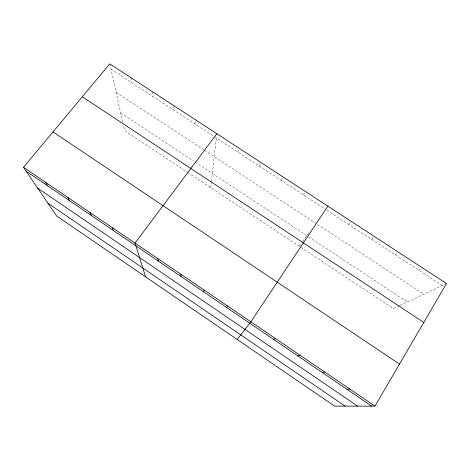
<?xml version="1.0" encoding="UTF-8"?>
<svg xmlns="http://www.w3.org/2000/svg" width="470" height="470" viewBox="0 0 470 470"><rect width="100%" height="100%" fill="white"/><g stroke="black" fill="none" stroke-linecap="round" stroke-linejoin="round"><path stroke-width="0.35" stroke-dasharray="2.35 1.76" d="M194.98 124.015L195.126 119.55M210.713 187.647L211.359 181.955M211.441 181.244L216.523 136.559M237.896 152.045L238.725 147.997M259.581 166.21L260.762 162.373M281.424 180.474L282.958 176.849M303.42 194.839L305.318 191.437M299.314 246.286L302.228 242.179M302.645 241.592L309.765 231.575M348.57 224.325L351.213 221.376M371.735 239.459L374.76 236.745M395.07 254.699L398.495 252.226M418.582 270.056L422.407 267.824M399.306 305.712L393.331 308.52L189.122 173.354M399.97 305.4L446.5 283.545M110.932 69.119L213.921 136.382M214.532 136.782L324.976 208.921M326.785 210.102L442.27 285.531M116.078 92.261L203.992 149.965M204.591 150.365L315.658 223.274M317.485 224.472L423.752 294.226M120.696 113L193.781 161.192M194.98 161.98L306.816 235.723M308.62 236.915L407.279 301.969M188.523 172.954L124.626 130.66L123.528 125.719M109.763 63.861L122.74 122.182M130.877 77.632L131.723 82.697M152.139 91.509L152.662 96.373M173.553 105.48L173.747 110.144"/><path stroke-width="0.7" d="M203.698 291.905L204.004 289.966M226.652 307.509L227.345 305.829M374.978 406.139L446.5 283.545L109.763 63.861L23.5 167.326L56.617 215.988L334.611 406.103L374.978 406.139L23.5 167.326M327.837 206.13L250.868 321.815L237.215 339.499M216.846 133.721L135.031 243.108L145.559 276.818M273.781 339.552L275.291 338.406M297.98 356.002L299.913 355.138M322.367 372.581L324.735 372.005M346.954 389.295L349.751 389.001M82.321 96.773L423.793 322.461M53.01 131.929L399.494 364.115M26.132 171.192L371.729 406.139M37.665 188.141L357.588 406.127M47.928 203.222L345.103 406.115M45.473 182.254L47.758 185.897M67.615 197.294L69.542 200.702M89.917 212.452L91.491 215.624M112.389 227.721L113.599 230.653M157.85 258.606L158.314 261.05M180.838 274.227L180.921 276.419"/></g></svg>
